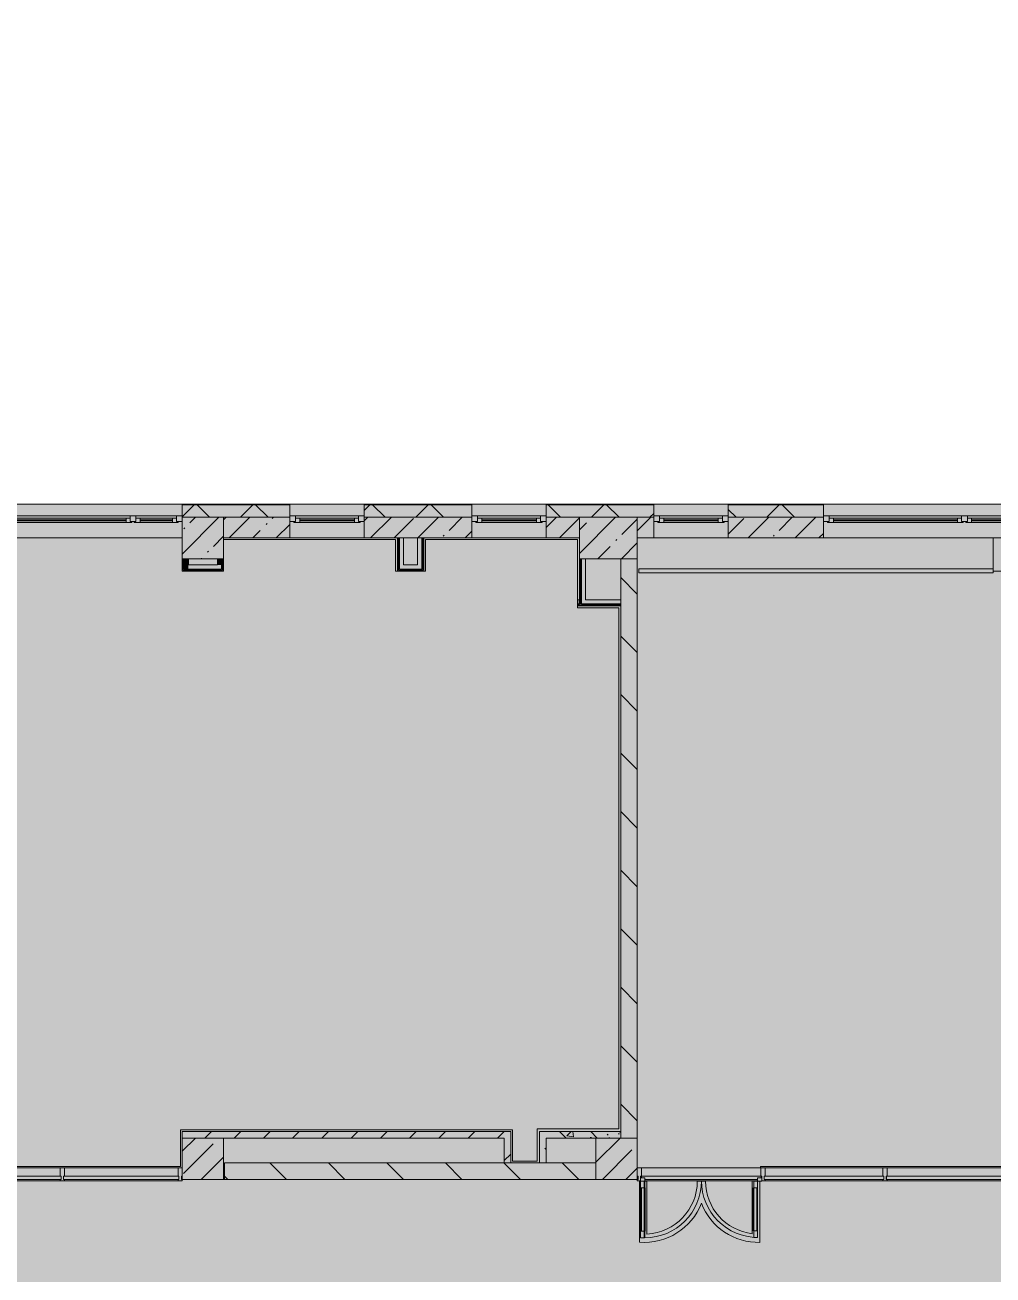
# Model space of a CAD drawing. Header units: millimetres. Extents: x 81037 to 284518, y -8553 to 29000.
# Drawn here: x 261157 to 272858, y 12246 to 27348 of the extents above; entities that cross this region are included whole.
import ezdxf

# ---------------------------------------------------------------- set-up
doc = ezdxf.new("R2010")
doc.units = ezdxf.units.MM
doc.layers.add('A-DETL-GENF-6', color=7, linetype='Continuous', lineweight=9, true_color=0xc0c0c0, transparency=0.4)
for name, color, linetype, lineweight, true_color in [('A-DETL-GENF-7', 7, 'Continuous', 5, 0xe2e2e2), ('A-DETL-GENF-8', 7, 'Continuous', 5, 0xb7b7b7), ('A-DOOR-3', 7, 'Continuous', 5, 0xb7b7b7), ('A-FLOR-3', 7, 'Continuous', 5, 0xb7b7b7), ('A-GLAZ-1', 7, 'Continuous', 5, 0x737373), ('A-GLAZ-CURT-2', 7, 'Continuous', 5, 0x737373), ('A-GLAZ-CWMG-4', 7, 'Continuous', 5, 0x737373), ('A-WALL-5', 7, 'Continuous', 5, 0x737373), ('A-WALL-6', 7, 'Continuous', 9, 0x737373), ('I-WALL-4', 7, 'Continuous', 5, 0xe7e7e7), ('I-WALL-5', 7, 'Continuous', 9, 0xe7e7e7), ('I-WALL-7', 7, 'Continuous', 5, 0x737373), ('I-WALL-8', 7, 'Continuous', 5, 0x787878), ('S-COLS-2', 7, 'Continuous', 5, 0x737373)]:
    doc.layers.add(name, color=color, linetype=linetype, lineweight=lineweight, true_color=true_color)
for name, color, linetype, lineweight in [('A-GLAZ-CURT-1', 7, 'Continuous', 5), ('A-WALL-4', 7, 'Continuous', 5), ('I-WALL-6', 7, 'Continuous', 5), ('S-COLS-1', 7, 'Continuous', 5)]:
    doc.layers.add(name, color=color, linetype=linetype, lineweight=lineweight)
pattern_1 = [(45, (157507.65, 0), (-285.1231, 285.1231), []), (45, (157792.77, 0), (-285.1231, 285.1231), [504.031, -100.806, 16.764, -84.042])]
pattern_2 = [(135, (157507.65, 0), (-353.5534, -353.5534), [])]
pattern_3 = [(135, (157507.65, 0), (-377.1708, -377.1708), [533.4, -88.9, 17.78, -88.9]), (135, (157507.65, 376.94), (-377.1708, -377.1708), []), (50, (157507.65, 0), (637.6445, -55.7866), [66.675, -733.425]), (355, (157507.65, 0), (-123.3494, 668.6992), [53.34, -586.74]), (100.451, (157560.8, -4.65), (514.299, 612.908), [56.665, -623.315]), (46.184, (157507.65, 177.8), (948.7764, -147.1497), [100.012, -1100.137]), (96.636, (157586.7, 165.5), (830.909, 865.997), [84.998, -934.973]), (351.184, (157507.7, 177.8), (830.918, 865.988), [80.01, -880.11]), (21, (157596.55, 133.35), (530.6506, -357.9283), [66.675, -733.425]), (326, (157596.55, 133.35), (216.308, 644.6585), [53.34, -586.74]), (71.451, (157640.8, 103.5), (746.9596, 286.7243), [56.665, -623.315]), (37.5, (157507.65, 0), (10.81053, 295.9426), [16.764, -562.864, 16.764, -578.866, -588.962]), (37.5, (157507.65, 0), (10.81053, 295.9426), [-1175.258, 16.764, -572.198]), (7.5, (157507.65, 0), (233.8692, 350.63175), [16.764, -322.834, 16.764, -549.529, -224.472]), (7.5, (157507.65, 0), (233.8692, 350.63175), [-905.891, 16.764, -207.708]), (327.5, (157309.4, 0), (474.5678, -20.0513), [16.764, -205.486, 16.764, -676.656, -920.115]), (327.5, (157309.4, 0), (474.5678, -20.0513), [-915.67, 16.764, -903.351]), (317.5, (157220.5, 0), (518.4522, 88.9934), [16.764, -272.161, 16.764, -443.738, -653.415]), (317.5, (157220.5, 0), (518.4522, 88.9934), [-749.427, 16.764, -636.651])]
pattern_4 = [(45, (157507.65, 0), (-530.33, 530.33), []), (135, (157507.65, 0), (-530.33, -530.33), [])]
pattern_5 = [(45, (157507.65, 0), (-176.7767, 176.7767), [])]

# ---------------------------------------------------------------- blocks, each defined once
blk = doc.blocks.new('120_Окно_СКБ_1Ст - 120_Окно_СКБ_1Ст 900х2500_h_ с форточкой-22877787-2_1_3_птичка')
at = {"layer": 'A-GLAZ-1'}
for p, q in [((-450, -127), (-450, -57)), ((-450, -57), (-380, -57)), ((450, -57), (-450, -57)), ((-380, -127), (-450, -127)), ((-450, -127), (-400, -127)), ((-380, -127), (-400, -127)), ((-400, -127), (-400, -137)), ((-400, -137), (400, -137)), ((400, -137), (-400, -137)), ((-380, -57), (-380, -127)), ((380, -87), (-380, -87)), ((-380, -87), (-380, -127)), ((-330, -137), (-330, -87)), ((-330, -107), (330, -107)), ((330, -117), (-330, -117)), ((330, -137), (330, -87)), ((380, -127), (380, -57)), ((380, -57), (450, -57)), ((380, -127), (380, -87)), ((450, -127), (380, -127)), ((400, -127), (380, -127)), ((400, -127), (450, -127)), ((400, -137), (400, -127)), ((450, -57), (450, -127))]:
    blk.add_line(p, q, dxfattribs=at)
blk = doc.blocks.new('120_Окно_СКБ_2Ст_Фрамуга сверху - 120_Окно_СКБ_2Ст_2300х2500_h_ ДОО-23103760-2_1_3_птичка')
at = {"layer": 'A-GLAZ-1'}
for p, q in [((-1150, -127), (-1150, -57)), ((-1150, -57), (-1080, -57)), ((1150, -57), (-1150, -57)), ((-1080, -127), (-1150, -127)), ((-1150, -127), (-1100, -127)), ((-1080, -127), (-1100, -127)), ((-1100, -127), (-1100, -137)), ((-1100, -137), (540, -137)), ((540, -137), (-1100, -137)), ((-1080, -57), (-1080, -127)), ((-1080, -57), (1080, -57)), ((520, -87), (-1080, -87)), ((-1080, -87), (-1080, -127)), ((-1030, -137), (-1030, -87)), ((-1030, -107), (470, -107)), ((470, -117), (-1030, -117)), ((470, -137), (470, -87)), ((520, -127), (520, -57)), ((520, -57), (590, -57)), ((520, -127), (520, -87)), ((590, -127), (520, -127)), ((540, -127), (520, -127)), ((540, -127), (570, -127)), ((540, -127), (570, -127)), ((540, -137), (540, -127)), ((590, -127), (570, -127)), ((570, -127), (570, -137)), ((570, -137), (1100, -137)), ((1100, -137), (570, -137)), ((590, -57), (590, -127)), ((1080, -87), (590, -87)), ((590, -87), (590, -127)), ((640, -137), (640, -87)), ((640, -107), (1030, -107)), ((1030, -117), (640, -117)), ((1030, -137), (1030, -87)), ((1080, -127), (1080, -57)), ((1080, -57), (1150, -57)), ((1080, -127), (1080, -87)), ((1150, -127), (1080, -127)), ((1100, -127), (1080, -127)), ((1100, -127), (1150, -127)), ((1100, -137), (1100, -127)), ((1150, -57), (1150, -127))]:
    blk.add_line(p, q, dxfattribs=at)
blk = doc.blocks.new('120_Окно_СКБ_2Ст_Фрамуга сверху - 120_Окно_СКБ_2Ст_2300х2500_h_ ДОО-V130-2_1_3_птичка')
at = {"layer": 'A-GLAZ-1'}
for p, q in [((-1150, -127), (-1150, -57)), ((-1150, -57), (-1080, -57)), ((1150, -57), (-1150, -57)), ((-1080, -127), (-1150, -127)), ((-1150, -127), (-1100, -127)), ((-1080, -127), (-1100, -127)), ((-1100, -127), (-1100, -137)), ((-1100, -137), (540, -137)), ((540, -137), (-1100, -137)), ((-1080, -57), (-1080, -127)), ((-1080, -57), (1080, -57)), ((520, -87), (-1080, -87)), ((-1080, -87), (-1080, -127)), ((-1030, -137), (-1030, -87)), ((-1030, -107), (470, -107)), ((470, -117), (-1030, -117)), ((470, -137), (470, -87)), ((520, -127), (520, -57)), ((520, -57), (590, -57)), ((520, -127), (520, -87)), ((590, -127), (520, -127)), ((540, -127), (520, -127)), ((540, -127), (570, -127)), ((540, -127), (570, -127)), ((540, -137), (540, -127)), ((590, -127), (570, -127)), ((570, -127), (570, -137)), ((570, -137), (1100, -137)), ((1100, -137), (570, -137)), ((590, -57), (590, -127)), ((1080, -87), (590, -87)), ((590, -87), (590, -127)), ((640, -137), (640, -87)), ((640, -107), (1030, -107)), ((1030, -117), (640, -117)), ((1030, -137), (1030, -87)), ((1080, -127), (1080, -57)), ((1080, -57), (1150, -57)), ((1080, -127), (1080, -87)), ((1150, -127), (1080, -127)), ((1100, -127), (1080, -127)), ((1100, -127), (1150, -127)), ((1100, -137), (1100, -127)), ((1150, -57), (1150, -127))]:
    blk.add_line(p, q, dxfattribs=at)
blk = doc.blocks.new('BSC_Колонна _Прямоугольная - 500х500-23282986-2_1_3_птичка')
at = {"layer": 'S-COLS-1'}
h = blk.add_hatch(dxfattribs=at)
h.set_pattern_fill('FP_140', color=256, style=0, pattern_type=2)
h.set_pattern_definition([(45, (-105800, -21150), (-285.1231, 285.1231), []), (45, (-105514.88, -21150), (-285.1231, 285.1231), [504.031, -100.806, 16.764, -84.042])])
h.paths.add_polyline_path([(-250, -250), (250, -250), (250, 250), (-250, 250), (-250, -95)])
at = {"layer": 'S-COLS-2'}
for p, q in [((250, 250), (-250, 250)), ((-250, 250), (-250, -250)), ((250, -250), (250, 250)), ((-250, -250), (250, -250))]:
    blk.add_line(p, q, dxfattribs=at)
blk = doc.blocks.new('BSC_Колонна _Прямоугольная - 700х500-V155-2_1_3_птичка')
at = {"layer": 'S-COLS-1'}
h = blk.add_hatch(dxfattribs=at)
h.set_pattern_fill('FP_152', color=256, style=0, pattern_type=2)
h.set_pattern_definition([(45, (-110700, -21150), (-285.1231, 285.1231), []), (45, (-110414.88, -21150), (-285.1231, 285.1231), [504.031, -100.806, 16.764, -84.042])])
h.paths.add_polyline_path([(-350, -250), (350, -250), (350, 250), (-350, 250)])
at = {"layer": 'S-COLS-2'}
for p, q in [((350, 250), (-350, 250)), ((-350, 250), (-350, -250)), ((350, -250), (350, 250)), ((-350, -250), (350, -250))]:
    blk.add_line(p, q, dxfattribs=at)
blk = doc.blocks.new('Прямоугольный импост - Импост структурный с накладкой - 160мм Темный-V194-2_1_3_птичка')
at = {"layer": 'A-GLAZ-CWMG-4'}
for p, q in [((-50, 0), (-50, 17)), ((-50, 17), (0, 17)), ((-40, 0), (-50, 0)), ((-40, -40), (-40, 0)), ((0, 0), (-10, 0)), ((-10, 0), (-10, -40)), ((0, 17), (0, 0)), ((-50, -140), (-50, -40)), ((-50, -40), (-40, -40)), ((0, -140), (-50, -140)), ((-10, -40), (0, -40)), ((0, -40), (0, -140))]:
    blk.add_line(p, q, dxfattribs=at)
blk = doc.blocks.new('Системная панель - Стекло - 40мм-32427251-2_1_3_птичка')
at = {"layer": 'A-GLAZ-CURT-1'}
h = blk.add_hatch(dxfattribs=at)
h.set_pattern_fill('FP_167', color=256, style=0, pattern_type=2)
h.set_pattern_definition([(45, (-105312.5, -12900), (-1414.214, 1414.214), [1000, -3000]), (45, (-106312.5, -13400), (-1414.214, 1414.214), [3000, -1000]), (45, (-104312.5, -13900), (-1414.214, 1414.214), [1000, -3000])])
h.paths.add_polyline_path([(-218, 0), (697, 0), (697, 40), (-697, 40), (-697, 0)])
at = {"layer": 'A-GLAZ-CURT-2'}
for p, q in [((697, 40), (-697, 40)), ((-697, 40), (-697, 0)), ((697, 0), (697, 40)), ((-697, 0), (697, 0))]:
    blk.add_line(p, q, dxfattribs=at)
blk = doc.blocks.new('Прямоугольный импост - Импост структурный с накладкой - 160мм Темный-32427249-2_1_3_птичка')
at = {"layer": 'A-GLAZ-CWMG-4'}
for p, q in [((105500, 13540), (104125, 13540)), ((105500, 13383), (104125, 13383))]:
    blk.add_line(p, q, dxfattribs=at)
blk = doc.blocks.new('Системная панель - Стекло - 40мм-32427252-2_1_3_птичка')
at = {"layer": 'A-GLAZ-CURT-2'}
for p, q in [((720, 40), (-720, 40)), ((-720, 40), (-720, 0)), ((-720, 0), (720, 0)), ((720, 0), (720, 40))]:
    blk.add_line(p, q, dxfattribs=at)
blk = doc.blocks.new('Прямоугольный импост - Импост структурный с накладкой - 160мм Темный-32427250-2_1_3_птичка')
at = {"layer": 'A-GLAZ-CWMG-4'}
for p, q in [((104075, 13540), (102655, 13540)), ((104075, 13383), (102655, 13383))]:
    blk.add_line(p, q, dxfattribs=at)
blk = doc.blocks.new('Прямоугольный импост - Импост структурный с накладкой - 160мм Темный-V196-2_1_3_птичка')
at = {"layer": 'A-GLAZ-CWMG-4'}
for p, q in [((-25, 0), (-25, 17)), ((-25, 17), (25, 17)), ((-15, 0), (-25, 0)), ((-15, -40), (-15, 0)), ((25, 0), (15, 0)), ((15, 0), (15, -40)), ((25, 17), (25, 0)), ((-25, -140), (-25, -40)), ((-25, -40), (-15, -40)), ((25, -140), (-25, -140)), ((15, -40), (25, -40)), ((25, -40), (25, -140))]:
    blk.add_line(p, q, dxfattribs=at)
blk = doc.blocks.new('Прямоугольный импост - Импост структурный с накладкой - 160мм Темный-32356295-2_1_3_птичка')
at = {"layer": 'A-GLAZ-CWMG-4'}
for p, q in [((-50, 40), (-50, 140)), ((-50, 140), (0, 140)), ((-40, 40), (-50, 40)), ((-40, 20), (-40, 40)), ((-10, 40), (-10, 0)), ((0, 40), (-10, 40)), ((-10, 0), (0, 0)), ((0, 140), (0, 40)), ((0, 0), (0, -17)), ((0, -17), (-36, -17))]:
    blk.add_line(p, q, dxfattribs=at)
blk = doc.blocks.new('Системная панель - Стекло - 40мм-32428871-2_1_3_птичка')
at = {"layer": 'A-GLAZ-CURT-2'}
for p, q in [((749, 0), (-749, 0)), ((-749, 0), (-749, -40)), ((749, -40), (749, 0)), ((-749, -40), (749, -40))]:
    blk.add_line(p, q, dxfattribs=at)
blk = doc.blocks.new('Дверь_Витражная_остекление_ - ВВ-23-32429828-2_1_3_птичка')
at = {"layer": 'A-DETL-GENF-7'}
for points in [[(-682.5, 700), (-682.5, 20), (-637.5, 20), (-637.5, 700)], [(687.5, 705), (687.5, 20), (732.5, 20), (732.5, 705)]]:
    blk.add_hatch(color=256, dxfattribs=at).paths.add_polyline_path(points)
at = {"layer": 'A-DETL-GENF-8'}
for p, q in [((-682.5, 700), (-637.5, 700)), ((-682.5, 700), (-682.5, 20)), ((-637.5, 700), (-682.5, 700)), ((-682.5, 700), (-682.5, 20)), ((-682.5, 620), (-637.5, 620)), ((-672.5, 620), (-672.5, 100)), ((-637.5, 700), (-637.5, 20)), ((-637.5, 20), (-637.5, 700)), ((-628.5, 620), (-628.5, 100)), ((678.5, 625), (678.5, 100)), ((732.5, 705), (687.5, 705)), ((687.5, 705), (687.5, 20)), ((732.5, 705), (687.5, 705)), ((687.5, 705), (687.5, 20)), ((732.5, 625), (687.5, 625)), ((722.5, 625), (722.5, 100)), ((732.5, 705), (732.5, 20)), ((732.5, 20), (732.5, 705)), ((-682.5, 100), (-637.5, 100)), ((-637.5, 20), (-682.5, 20)), ((-682.5, 20), (-637.5, 20)), ((732.5, 100), (687.5, 100))]:
    blk.add_line(p, q, dxfattribs=at)
at = {"layer": 'A-DOOR-3'}
for p, q in [((-682.5, 700), (-682.5, 20)), ((682.5, 705), (682.5, 20)), ((-682.5, 20), (-732.5, 20)), ((-732.5, 20), (-732.5, -20)), ((-682.5, -20), (-682.5, 20)), ((732.5, 20), (682.5, 20)), ((682.5, 20), (682.5, -20)), ((732.5, -20), (732.5, 20)), ((-732.5, -20), (-682.5, -20)), ((682.5, -20), (732.5, -20))]:
    blk.add_line(p, q, dxfattribs=at)
for centre, radius, start, end in [((-682.5, 20), 680, 360, 90), ((682.5, 20), 685, 90, 180)]:
    blk.add_arc(centre, radius, start, end, dxfattribs=at)
blk = doc.blocks.new('Прямоугольный импост - Импост структурный с накладкой - 160мм Темный-32428730-2_1_3_птичка')
at = {"layer": 'A-GLAZ-CWMG-4'}
for p, q in [((111101, 13540), (112546, 13540)), ((111101, 13420), (111101, 13440)), ((111101, 13440), (112546, 13440)), ((111141, 13400), (112506, 13400)), ((111141, 13383), (112506, 13383)), ((112546, 13440), (112546, 13420))]:
    blk.add_line(p, q, dxfattribs=at)
blk = doc.blocks.new('Прямоугольный импост - Импост структурный с накладкой - 160мм Темный-32428868-2_1_3_птичка')
at = {"layer": 'A-GLAZ-CWMG-4'}
for p, q in [((114071, 13540), (115549, 13540)), ((114071, 13383), (115549, 13383))]:
    blk.add_line(p, q, dxfattribs=at)
blk = doc.blocks.new('Системная панель - Стекло - 40мм-32428872-2_1_3_птичка')
at = {"layer": 'A-GLAZ-CURT-1'}
h = blk.add_hatch(dxfattribs=at)
h.set_pattern_fill('FP_168', color=256, style=0, pattern_type=2)
h.set_pattern_definition([(225, (113808, 12900), (1414.214, -1414.214), [1000, -3000]), (225, (114808, 13400), (1414.214, -1414.214), [3000, -1000]), (225, (112808, 13900), (1414.214, -1414.214), [1000, -3000])])
h.paths.add_polyline_path([(-723, 0), (-723, -40), (722, -40), (722, 0), (-561, 0)])
at = {"layer": 'A-GLAZ-CURT-2'}
for p, q in [((722, 0), (-723, 0)), ((-723, 0), (-723, -40)), ((722, -40), (722, 0)), ((-723, -40), (722, -40))]:
    blk.add_line(p, q, dxfattribs=at)
blk = doc.blocks.new('Прямоугольный импост - Импост структурный с накладкой - 160мм Темный-32428869-2_1_3_птичка')
at = {"layer": 'A-GLAZ-CWMG-4'}
for p, q in [((112596, 13540), (114021, 13540)), ((112596, 13383), (114021, 13383))]:
    blk.add_line(p, q, dxfattribs=at)
blk = doc.blocks.new('Прямоугольный импост - Импост структурный с накладкой - 160мм Темный-32356291-2_1_3_птичка')
at = {"layer": 'A-GLAZ-CWMG-4'}
for p, q in [((-25, 40), (-25, 140)), ((-25, 140), (25, 140)), ((-15, 40), (-25, 40)), ((-25, -17), (-25, 0)), ((-25, 0), (-15, 0)), ((-15, 0), (-15, 40)), ((15, 40), (15, 20)), ((25, 40), (15, 40)), ((25, 140), (25, 40)), ((15, -17), (-25, -17))]:
    blk.add_line(p, q, dxfattribs=at)
blk = doc.blocks.new('Прямоугольный импост - Импост структурный с накладкой - 160мм Темный-30755836-2_1_3_птичка')
at = {"layer": 'A-GLAZ-CWMG-4'}
for p, q in [((-25, 40), (-25, 140)), ((-25, 140), (25, 140)), ((-15, 40), (-25, 40)), ((-25, -17), (-25, 0)), ((-25, 0), (-15, 0)), ((-15, 0), (-15, 40)), ((15, 40), (15, 0)), ((25, 40), (15, 40)), ((15, 0), (25, 0)), ((25, 140), (25, 40)), ((25, 0), (25, -17)), ((25, -17), (-25, -17))]:
    blk.add_line(p, q, dxfattribs=at)

msp = doc.modelspace()

# ---------------------------------------------------------------- hatches: boundary and pattern name
at = {"layer": 'A-DETL-GENF-6'}
msp.add_hatch(color=256, dxfattribs=at).paths.add_polyline_path([(279724.6, -258), (282745.7, -258), (282745.7, 21558), (250815.7, 21558), (250815.7, 27348), (242367.7, 27348), (242367.7, 5750), (246709.7, 5750), (246709.7, -258), (278797.1, -258)])
at = {"layer": 'A-WALL-4'}
h = msp.add_hatch(dxfattribs=at)
h.set_pattern_fill('FP_71', color=256, style=0, pattern_type=2)
h.set_pattern_definition([(45, (157507.65, 0), (-353.5534, 353.5534), []), (135, (157507.65, 0), (-353.5534, -353.5534), [])])
h.paths.add_polyline_path([(282737.7, 21400), (282737.7, 21550), (277657.9, 21550), (277657.9, 21400), (282587.7, 21400)])
h.paths.add_polyline_path([(276757.9, 21400), (276757.9, 21550), (275408.1, 21550), (275408.1, 21400), (276014.5, 21400)])
h.paths.add_polyline_path([(263956.8, 21400), (264358.1, 21400), (264358.1, 21550), (263057.9, 21550), (263057.9, 21400), (263557.7, 21400)])
h.paths.add_polyline_path([(266558.1, 21400), (266558.1, 21550), (265258.1, 21550), (265258.1, 21400), (265811.8, 21400)])
h.paths.add_polyline_path([(267458.1, 21400), (268757.7, 21400), (268757.7, 21550), (267458.1, 21550)])
h.paths.add_polyline_path([(273608.1, 21400), (274508.1, 21400), (274508.1, 21550), (273108.1, 21550), (273108.1, 21400), (273232, 21400)])
h.paths.add_polyline_path([(270808.1, 21400), (270808.1, 21550), (269657.7, 21550), (269657.7, 21400)])
h.paths.add_polyline_path([(260757.9, 21400), (260757.9, 21550), (259557.7, 21550), (259557.7, 21400), (260246.7, 21400)])
h.paths.add_polyline_path([(250815.7, 21400), (250817.7, 21400), (250813.6, 21550), (250567.7, 21550), (250567.7, 21400), (250774.6, 21400)])
h.paths.add_polyline_path([(254117.7, 21400), (258657.7, 21400), (258657.7, 21550), (254117.7, 21550)])
at = {"layer": 'I-WALL-4'}
msp.add_hatch(color=256, dxfattribs=at).paths.add_polyline_path([(267932.7, 20404), (267932.7, 20900), (267882.7, 20900), (267882.7, 20404)])
at = {"layer": 'I-WALL-5'}
for points in [[(265732.7, 20774), (265732.7, 21150), (265682.7, 21150), (265682.7, 20774)], [(265952.7, 20824), (265952.7, 21150), (265902.7, 21150), (265902.7, 20824)], [(263132.7, 20774), (263132.7, 20900), (263082.7, 20900), (263082.7, 20774)], [(263532.7, 20824), (263532.7, 20900), (263482.7, 20900), (263482.7, 20824)], [(263132.7, 20774), (263532.7, 20774), (263532.7, 20824), (263132.7, 20824)], [(265732.7, 20774), (265952.7, 20774), (265952.7, 20824), (265732.7, 20824)]]:
    msp.add_hatch(color=256, dxfattribs=at).paths.add_polyline_path(points)
h = msp.add_hatch(color=256, dxfattribs=at)
h.paths.add_polyline_path([(267857.7, 20354), (267857.7, 20404), (267837.7, 20404), (267837.7, 20354)])
h.paths.add_polyline_path([(268357.7, 20354), (268357.7, 20404), (267882.7, 20404), (267882.7, 20354)])
at = {"layer": 'I-WALL-6'}
h = msp.add_hatch(dxfattribs=at)
h.set_pattern_fill('FP_79', color=256, style=0, pattern_type=2)
h.set_pattern_definition(pattern_1)
h.paths.add_polyline_path([(269657.7, 21150), (270808.1, 21150), (270808.1, 21400), (269657.7, 21400)])
h.paths.add_polyline_path([(273608.1, 21150), (274508.1, 21150), (274508.1, 21400), (273608.1, 21400), (273608.1, 21239.3)])
h.paths.add_polyline_path([(278717.7, 21150), (278717.7, 21400), (278357.7, 21400), (278357.7, 21150)])
h.paths.add_polyline_path([(276023.1, 21150), (276757.9, 21150), (276757.9, 21400), (275408.1, 21400), (275408.1, 21150), (276014.5, 21150)])
h.paths.add_polyline_path([(258645.2, 21150), (258657.7, 21150), (258657.7, 21400), (258307.7, 21400), (258307.7, 21150), (258632.7, 21150)])
h.paths.add_polyline_path([(260246.7, 21150), (260757.9, 21150), (260757.9, 21400), (259557.7, 21400), (259557.7, 21150)])
h.paths.add_polyline_path([(263557.7, 21150), (264358.1, 21150), (264358.1, 21400), (263557.7, 21400)])
h.paths.add_polyline_path([(265811.8, 21150), (266558.1, 21150), (266558.1, 21400), (265258.1, 21400), (265258.1, 21150), (265732.7, 21150)])
h.paths.add_polyline_path([(268757.7, 21150), (268757.7, 21400), (268557.7, 21400), (268557.7, 21150), (268594.4, 21150)])
h.paths.add_polyline_path([(267857.7, 21150), (267857.7, 21400), (267458.1, 21400), (267458.1, 21150), (267666.8, 21150)])
h = msp.add_hatch(dxfattribs=at)
h.set_pattern_fill('FP_165', color=256, style=0, pattern_type=2)
h.set_pattern_definition(pattern_4)
h.paths.add_polyline_path([(265952.7, 20774), (265965.2, 20774), (265965.2, 21150), (265952.7, 21150), (265952.7, 20824)])
h = msp.add_hatch(dxfattribs=at)
h.set_pattern_fill('FP_165', color=256, style=0, pattern_type=2)
h.set_pattern_definition(pattern_4)
h.paths.add_polyline_path([(265977.7, 20761.5), (265977.7, 21150), (265965.2, 21150), (265965.2, 20761.5)])
h = msp.add_hatch(dxfattribs=at)
h.set_pattern_fill('FP_82', color=256, style=0, pattern_type=2)
h.set_pattern_definition(pattern_2)
h.paths.add_polyline_path([(268557.7, 13900), (268557.7, 20900), (268357.7, 20900), (268357.7, 13900)])
h = msp.add_hatch(dxfattribs=at)
h.set_pattern_fill('FP_165', color=256, style=0, pattern_type=2)
h.set_pattern_definition(pattern_4)
h.paths.add_polyline_path([(263070.2, 20749), (263557.7, 20749), (263557.7, 20761.5), (263070.2, 20761.5)])
h = msp.add_hatch(dxfattribs=at)
h.set_pattern_fill('FP_165', color=256, style=0, pattern_type=2)
h.set_pattern_definition(pattern_4)
h.paths.add_polyline_path([(263082.7, 20761.5), (263545.2, 20761.5), (263545.2, 20774), (263082.7, 20774)])
h = msp.add_hatch(dxfattribs=at)
h.set_pattern_fill('FP_165', color=256, style=0, pattern_type=2)
h.set_pattern_definition(pattern_4)
h.paths.add_polyline_path([(268357.7, 20341.5), (268357.7, 20354), (267837.7, 20354), (267837.7, 20341.5)])
h = msp.add_hatch(dxfattribs=at)
h.set_pattern_fill('FP_165', color=256, style=0, pattern_type=2)
h.set_pattern_definition(pattern_4)
h.paths.add_polyline_path([(268357.7, 20329), (268357.7, 20341.5), (267837.7, 20341.5), (267837.7, 20329)])
h = msp.add_hatch(dxfattribs=at)
h.set_pattern_fill('FP_83', color=256, style=0, pattern_type=2)
h.set_pattern_definition(pattern_5)
h.paths.add_polyline_path([(267027.7, 13900), (267027.7, 13980), (263057.7, 13980), (263057.7, 13900), (266947.7, 13900)])
h = msp.add_hatch(dxfattribs=at)
h.set_pattern_fill('FP_83', color=256, style=0, pattern_type=2)
h.set_pattern_definition(pattern_5)
h.paths.add_polyline_path([(267027.7, 13600), (267027.7, 13900), (266947.7, 13900), (266947.7, 13600)])
h = msp.add_hatch(dxfattribs=at)
h.set_pattern_fill('FP_82', color=256, style=0, pattern_type=2)
h.set_pattern_definition(pattern_2)
h.paths.add_polyline_path([(268057.7, 13400), (268057.7, 13600), (263567.7, 13600), (263567.7, 13400), (267666.8, 13400)])
at = {"layer": 'I-WALL-8'}
h = msp.add_hatch(dxfattribs=at)
h.set_pattern_fill('FP_86', color=256, style=0, pattern_type=2)
h.set_pattern_definition(pattern_3)
h.paths.add_polyline_path([(267457.7, 13600), (267457.7, 13980), (267377.7, 13980), (267377.7, 13600)])
h = msp.add_hatch(dxfattribs=at)
h.set_pattern_fill('FP_86', color=256, style=0, pattern_type=2)
h.set_pattern_definition(pattern_3)
h.paths.add_polyline_path([(268357.7, 13900), (268357.7, 13980), (267457.7, 13980), (267457.7, 13900), (267666.8, 13900)])
at = {"layer": 'S-COLS-1'}
h = msp.add_hatch(dxfattribs=at)
h.set_pattern_fill('FP_79', color=256, style=0, pattern_type=2)
h.set_pattern_definition(pattern_1)
h.paths.add_polyline_path([(263557.7, 13400), (263557.7, 13900), (263057.7, 13900), (263057.7, 13400)])
h = msp.add_hatch(dxfattribs=at)
h.set_pattern_fill('FP_79', color=256, style=0, pattern_type=2)
h.set_pattern_definition(pattern_1)
h.paths.add_polyline_path([(268057.7, 13400), (268557.7, 13400), (268557.7, 13900), (268057.7, 13900), (268057.7, 13534.8)])

# ---------------------------------------------------------------- linework, layer by layer
at = {"layer": 'A-FLOR-3'}
for p, q in [((265636.7, 21130), (263557.7, 21130)), ((265636.7, 20748), (265636.7, 21130)), ((267836.7, 21130), (265998.7, 21130)), ((265998.7, 21130), (265998.7, 20748)), ((267836.7, 20308), (267836.7, 21130)), ((265998.7, 20748), (265636.7, 20748)), ((268336.7, 20308), (267836.7, 20308)), ((268336.7, 14011), (268336.7, 20308)), ((263037.7, 13557), (263037.7, 14000)), ((263037.7, 14000), (267047.7, 14000)), ((267047.7, 14000), (267047.7, 13620)), ((267346.7, 13620), (267346.7, 14011)), ((267346.7, 14011), (268336.7, 14011)), ((267047.7, 13620), (267346.7, 13620)), ((260162.7, 13557), (263037.7, 13557)), ((270047.7, 13540), (270047.7, 13557)), ((270047.7, 13557), (273107.7, 13557)), ((263567.7, 13400), (263557.7, 13400)), ((268557.7, 13400.5), (268568.5, 13400.5)), ((268594.4, 13378.5), (268583.5, 13378.5)), ((268583.5, 13378.5), (268583.5, 12642.4)), ((268672.9, 13378.5), (268643.2, 13378.5)), ((268672.9, 12740.7), (268672.9, 13378.5)), ((269383.2, 13380), (269283.2, 13380)), ((270013.2, 13381.5), (269948.4, 13381.5)), ((269948.4, 13381.5), (269948.4, 12744.4)), ((270040.8, 12640.2), (270040.8, 13380))]:
    msp.add_line(p, q, dxfattribs=at)
for centre, radius, start, end in [((268643.2, 13380), 640, 272.66078, 0), ((270023.2, 13380), 640, 180, 263.29215), ((268643.2, 13380), 740, 265.37807, 338.81722), ((270023.2, 13380), 740, 201.18278, 271.36364)]:
    msp.add_arc(centre, radius, start, end, dxfattribs=at)
at = {"layer": 'A-WALL-5'}
for p, q in [((267458.1, 21558), (254117.7, 21558)), ((263057.9, 21558), (263057.9, 21400)), ((264358.1, 21400), (264358.1, 21558)), ((265258.1, 21558), (265258.1, 21400)), ((266558.1, 21400), (266558.1, 21558)), ((274508.1, 21558), (267458.1, 21558)), ((267458.1, 21558), (267458.1, 21400)), ((268757.7, 21400), (268757.7, 21558)), ((269657.7, 21558), (269657.7, 21400)), ((270808.1, 21400), (270808.1, 21558))]:
    msp.add_line(p, q, dxfattribs=at)
at = {"layer": 'A-WALL-6'}
for p, q in [((264358.1, 21553), (263057.9, 21553)), ((264358.1, 21550), (263057.9, 21550)), ((266558.1, 21553), (265258.1, 21553)), ((266558.1, 21550), (265258.1, 21550)), ((268757.7, 21553), (267458.1, 21553)), ((268757.7, 21550), (267458.1, 21550)), ((270808.1, 21553), (269657.7, 21553)), ((270808.1, 21550), (269657.7, 21550)), ((264358.1, 21400), (263557.7, 21400)), ((266558.1, 21400), (265258.1, 21400)), ((267857.7, 21400), (267458.1, 21400)), ((268757.7, 21400), (268557.7, 21400)), ((270808.1, 21400), (269657.7, 21400)), ((265732.7, 21150), (265657.7, 21150)), ((265670.2, 20761.5), (265670.2, 21150)), ((265682.7, 20774), (265682.7, 21150)), ((265977.7, 21150), (265902.7, 21150)), ((265952.7, 21150), (265952.7, 20774)), ((265965.2, 21150), (265965.2, 20761.5)), ((263070.2, 20761.5), (263070.2, 20900)), ((263082.7, 20774), (263082.7, 20900)), ((263532.7, 20900), (263532.7, 20774)), ((263545.2, 20900), (263545.2, 20761.5)), ((267870.2, 20900), (267870.2, 20354)), ((267882.7, 20900), (267882.7, 20354)), ((263545.2, 20761.5), (263070.2, 20761.5)), ((263532.7, 20774), (263082.7, 20774)), ((265965.2, 20761.5), (265670.2, 20761.5)), ((265952.7, 20774), (265682.7, 20774)), ((267857.7, 20404), (267857.7, 20354)), ((267857.7, 20354), (267837.7, 20354)), ((268357.7, 20341.5), (267837.7, 20341.5)), ((268357.7, 20354), (267882.7, 20354)), ((268357.7, 13900), (268357.7, 13980)), ((266947.7, 13600), (267027.7, 13600))]:
    msp.add_line(p, q, dxfattribs=at)
at = {"layer": 'I-WALL-7'}
for p, q in [((264358.1, 21150), (264358.1, 21400)), ((265258.1, 21400), (265258.1, 21150)), ((266558.1, 21150), (266558.1, 21400)), ((267458.1, 21400), (267458.1, 21150)), ((268757.7, 21150), (268757.7, 21400)), ((269657.7, 21400), (269657.7, 21150)), ((270808.1, 21150), (270808.1, 21400)), ((263057.7, 21150), (258657.7, 21150)), ((265657.7, 21150), (263557.7, 21150)), ((265657.7, 21150), (265657.7, 20749)), ((265732.7, 21150), (265902.7, 21150)), ((265732.7, 20824), (265732.7, 21150)), ((265902.7, 21150), (265902.7, 20824)), ((267857.7, 21150), (265977.7, 21150)), ((265977.7, 20749), (265977.7, 21150)), ((268557.7, 21150), (273108.1, 21150)), ((272858.1, 21150), (272858.1, 20728)), ((263057.7, 20900), (263057.7, 20749)), ((263132.7, 20824), (263132.7, 20900)), ((263482.7, 20900), (263482.7, 20824)), ((263557.7, 20749), (263557.7, 20900)), ((267857.7, 20900), (267857.7, 20404)), ((267932.7, 20404), (267932.7, 20900)), ((268357.7, 20900), (268357.7, 13980)), ((268557.7, 13900), (268557.7, 20900)), ((263057.7, 20749), (263557.7, 20749)), ((263482.7, 20824), (263132.7, 20824)), ((265657.7, 20749), (265977.7, 20749)), ((265902.7, 20824), (265732.7, 20824)), ((268578.7, 20778), (272858.1, 20778)), ((268578.7, 20778), (268578.7, 20728)), ((272858.1, 20728), (268578.7, 20728)), ((272858.1, 20749), (273608.1, 20749)), ((267857.7, 20404), (267837.7, 20404)), ((267837.7, 20404), (267837.7, 20329)), ((268357.7, 20404), (267932.7, 20404)), ((267837.7, 20329), (268357.7, 20329)), ((267027.7, 13980), (263057.7, 13980)), ((263057.7, 13980), (263057.7, 13900)), ((263057.7, 13900), (266947.7, 13900)), ((266947.7, 13900), (266947.7, 13600)), ((267027.7, 13600), (267027.7, 13980)), ((267377.7, 13980), (267377.7, 13600)), ((268357.7, 13980), (267377.7, 13980)), ((267457.7, 13600), (267457.7, 13900)), ((267457.7, 13900), (268557.7, 13900)), ((266947.7, 13600), (263567.7, 13600)), ((263567.7, 13600), (263567.7, 13400)), ((268057.7, 13600), (267027.7, 13600)), ((268057.7, 13400), (268057.7, 13600)), ((263567.7, 13400), (268057.7, 13400))]:
    msp.add_line(p, q, dxfattribs=at)
at = {"layer": 'S-COLS-2'}
for p, q in [((263557.7, 13900), (263057.7, 13900)), ((263057.7, 13900), (263057.7, 13400)), ((263557.7, 13400), (263557.7, 13900)), ((268357.7, 13900), (268057.7, 13900)), ((268057.7, 13900), (268057.7, 13600)), ((268557.7, 13900), (268357.7, 13900)), ((268557.7, 13400), (268557.7, 13900)), ((268057.7, 13600), (268057.7, 13400)), ((263057.7, 13400), (263557.7, 13400)), ((268057.7, 13400), (268557.7, 13400))]:
    msp.add_line(p, q, dxfattribs=at)

# ---------------------------------------------------------------- block references
at = {"layer": 'A-DOOR-3', "rotation": 180}
msp.add_blockref('Дверь_Витражная_остекление_ - ВВ-23-32429828-2_1_3_птичка', (269330.7, 13400), dxfattribs=at)
at = {"layer": 'A-GLAZ-1'}
for name, p in [('120_Окно_СКБ_2Ст_Фрамуга сверху - 120_Окно_СКБ_2Ст_2300х2500_h_ ДОО-23103760-2_1_3_птичка', (261907.9, 21475)), ('120_Окно_СКБ_1Ст - 120_Окно_СКБ_1Ст 900х2500_h_ с форточкой-22877787-2_1_3_птичка', (264808.1, 21475)), ('120_Окно_СКБ_1Ст - 120_Окно_СКБ_1Ст 900х2500_h_ с форточкой-22877787-2_1_3_птичка', (267008.1, 21475)), ('120_Окно_СКБ_1Ст - 120_Окно_СКБ_1Ст 900х2500_h_ с форточкой-22877787-2_1_3_птичка', (269207.7, 21475)), ('120_Окно_СКБ_2Ст_Фрамуга сверху - 120_Окно_СКБ_2Ст_2300х2500_h_ ДОО-V130-2_1_3_птичка', (271958.1, 21475))]:
    msp.add_blockref(name, p, dxfattribs=at)
at = {"layer": 'A-GLAZ-CURT-2'}
for name, p in [('Системная панель - Стекло - 40мм-32427252-2_1_3_птичка', (260872.7, 13400)), ('Системная панель - Стекло - 40мм-32427251-2_1_3_птичка', (262320.2, 13400))]:
    msp.add_blockref(name, p, dxfattribs=at)
at = {"layer": 'A-GLAZ-CURT-2', "rotation": 180}
for name, p in [('Системная панель - Стекло - 40мм-32428872-2_1_3_птичка', (270815.7, 13400)), ('Системная панель - Стекло - 40мм-32428871-2_1_3_птичка', (272317.7, 13400))]:
    msp.add_blockref(name, p, dxfattribs=at)
at = {"layer": 'A-GLAZ-CWMG-4'}
for name in ['Прямоугольный импост - Импост структурный с накладкой - 160мм Темный-32427250-2_1_3_птичка', 'Прямоугольный импост - Импост структурный с накладкой - 160мм Темный-32427249-2_1_3_птичка', 'Прямоугольный импост - Импост структурный с накладкой - 160мм Темный-32428730-2_1_3_птичка', 'Прямоугольный импост - Импост структурный с накладкой - 160мм Темный-32428869-2_1_3_птичка', 'Прямоугольный импост - Импост структурный с накладкой - 160мм Темный-32428868-2_1_3_птичка']:
    msp.add_blockref(name, (157507.7, 0), dxfattribs=at)
at = {"layer": 'A-GLAZ-CWMG-4', "extrusion": (0, 0, -1), "rotation": 180}
for name, p in [('Прямоугольный импост - Импост структурный с накладкой - 160мм Темный-V196-2_1_3_птичка', (-261607.7, 13400)), ('Прямоугольный импост - Импост структурный с накладкой - 160мм Темный-V194-2_1_3_птичка', (-263057.7, 13400))]:
    msp.add_blockref(name, p, dxfattribs=at)
at = {"layer": 'A-GLAZ-CWMG-4', "extrusion": (0, 0, -1)}
for name, p in [('Прямоугольный импост - Импост структурный с накладкой - 160мм Темный-32356295-2_1_3_птичка', (-268558.2, 13400)), ('Прямоугольный импост - Импост структурный с накладкой - 160мм Темный-32356291-2_1_3_птичка', (-270078.2, 13400)), ('Прямоугольный импост - Импост структурный с накладкой - 160мм Темный-30755836-2_1_3_птичка', (-271553.2, 13400))]:
    msp.add_blockref(name, p, dxfattribs=at)
at = {"layer": 'S-COLS-2'}
for name, p in [('BSC_Колонна _Прямоугольная - 500х500-23282986-2_1_3_птичка', (263307.7, 21150)), ('BSC_Колонна _Прямоугольная - 700х500-V155-2_1_3_птичка', (268207.7, 21150))]:
    msp.add_blockref(name, p, dxfattribs=at)

doc.saveas('drawing.dxf')
